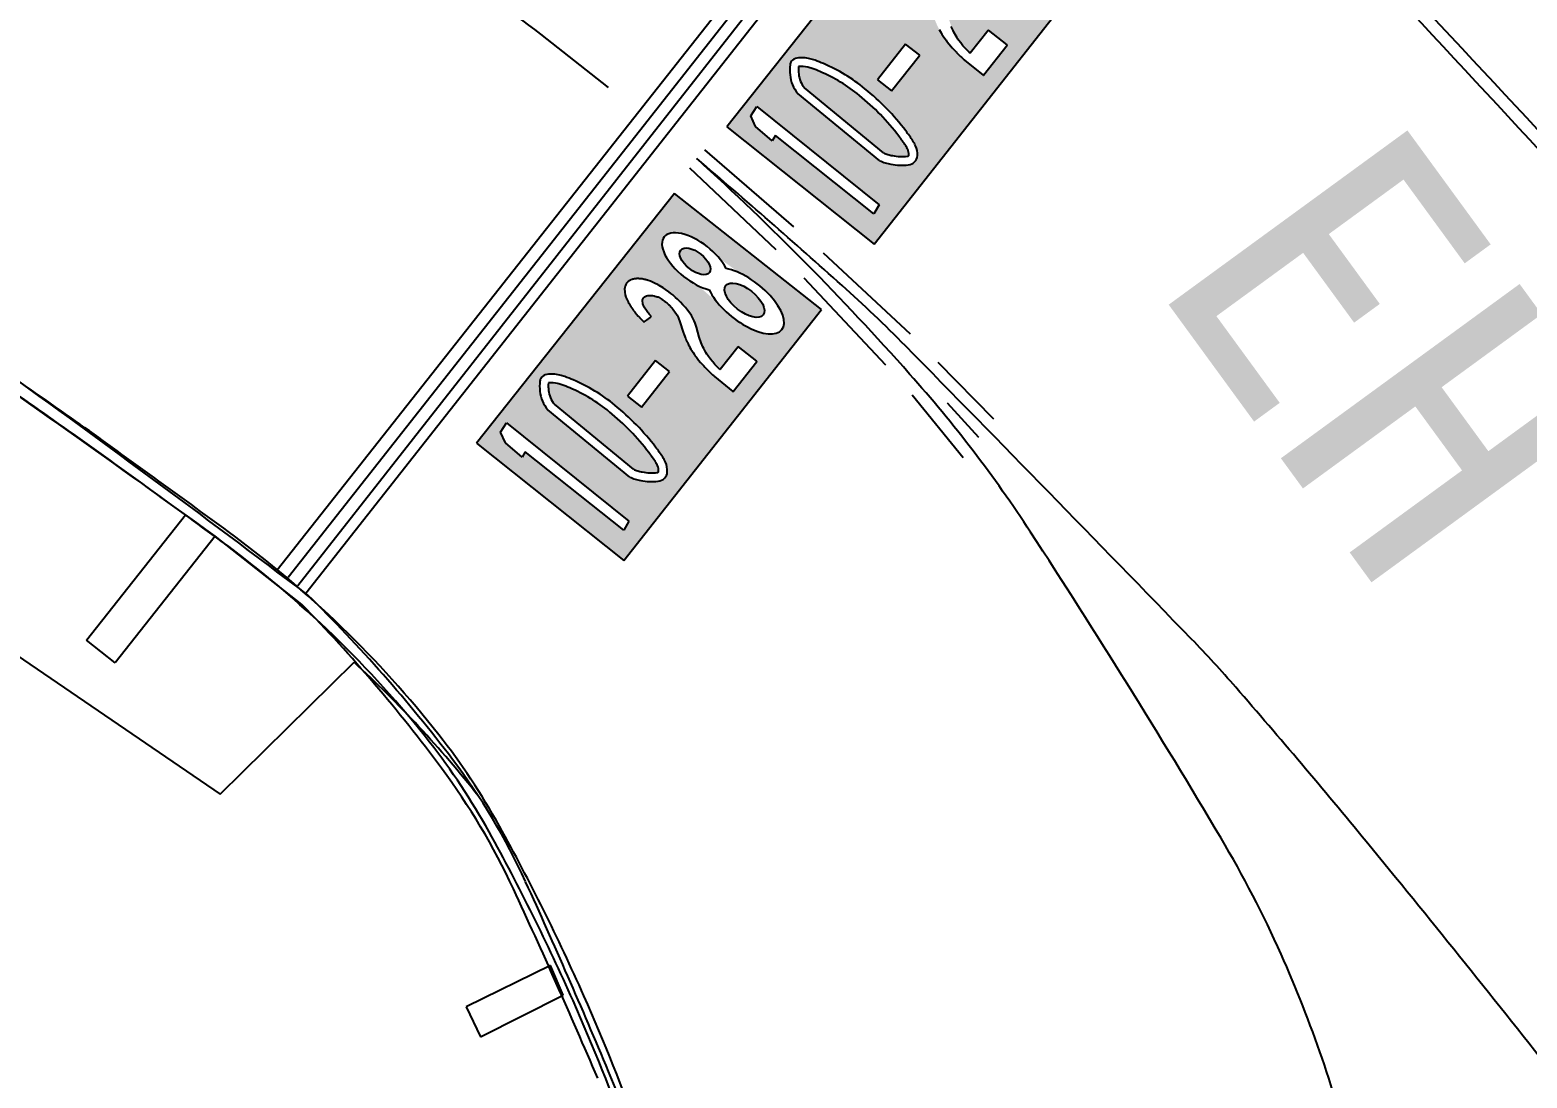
# Model space of a CAD drawing. Extents: x 71210 to 87171, y -11349 to 219.
# Drawn here: x 83993.5 to 84373.3, y -2857.1 to -2591.1 of the extents above; entities that cross this region are included whole.
import ezdxf
from ezdxf.enums import TextEntityAlignment as Align

# ---------------------------------------------------------------- set-up
doc = ezdxf.new("R2010")
doc.units = 0
doc.layers.add('建築', color=7, linetype='Continuous')
doc.styles.add('細明體', font='')
doc.styles.get('細明體').set_extended_font_data('細明體')

msp = doc.modelspace()

# ---------------------------------------------------------------- hatches: boundary and pattern name
at = {"layer": '建築', "ltscale": 1000}
h = msp.add_hatch(color=256, dxfattribs=at)
h.paths.add_polyline_path([(84207.69, -2645.47), (84257.84, -2581.74), (84220.48, -2552.35), (84170.3, -2615.73)])
edge = h.paths.add_edge_path(flags=0)
edge.add_ellipse((84225.72, -2569.55), major_axis=(3.65, -2.87), ratio=0.501182, start_angle=0, end_angle=360)
edge = h.paths.add_edge_path(flags=0)
edge.add_ellipse((84238.28, -2579.43), major_axis=(4.75, -3.73), ratio=0.475938, start_angle=0, end_angle=360)
h.paths.add_polyline_path([(84212.12, -2606.56), (84219.24, -2597.5), (84215.67, -2594.69), (84208.54, -2603.75)], flags=16)
h.paths.add_polyline_path([(84212.8, -2584.93), (84213.04, -2584.74), (84213.29, -2584.55), (84213.58, -2584.33), (84213.73, -2584.22), (84213.83, -2584.14), (84213.93, -2584.07), (84214.07, -2583.95), (84214.17, -2583.88), (84214.22, -2583.84), (84214.42, -2583.69), (84214.51, -2583.62), (84214.56, -2583.58), (84214.61, -2583.54), (84214.6, -2583.47), (84214.36, -2583.22), (84214.11, -2582.96), (84213.93, -2582.74), (84213.74, -2582.52), (84213.55, -2582.28), (84213.36, -2582.02), (84212.97, -2581.43), (84212.83, -2581.2), (84212.7, -2580.93), (84212.62, -2580.77), (84212.55, -2580.59), (84212.47, -2580.36), (84212.37, -2579.5), (84212.4, -2579.33), (84212.48, -2579.11), (84212.66, -2578.84), (84212.9, -2578.59), (84213.1, -2578.46), (84213.2, -2578.41), (84213.4, -2578.33), (84213.71, -2578.25), (84213.92, -2578.23), (84214.14, -2578.21), (84214.4, -2578.21), (84214.56, -2578.22), (84214.73, -2578.23), (84214.94, -2578.26), (84215.32, -2578.32), (84215.49, -2578.36), (84215.87, -2578.46), (84216.1, -2578.52), (84216.32, -2578.59), (84216.6, -2578.73), (84216.83, -2578.87), (84217.12, -2579.05), (84217.35, -2579.2), (84217.53, -2579.32), (84217.82, -2579.53), (84218.06, -2579.71), (84218.23, -2579.85), (84218.41, -2579.99), (84218.65, -2580.19), (84218.83, -2580.35), (84219.01, -2580.51), (84219.13, -2580.63), (84219.37, -2580.87), (84219.55, -2581.06), (84219.74, -2581.26), (84219.86, -2581.4), (84219.92, -2581.47), (84220.17, -2581.78), (84220.36, -2582.03), (84220.62, -2582.39), (84221.01, -2582.99), (84221.15, -2583.21), (84221.42, -2583.74), (84221.64, -2584.25), (84221.8, -2584.66), (84221.96, -2585.12), (84222.13, -2585.64), (84222.22, -2585.92), (84222.39, -2586.47), (84222.56, -2587.02), (84222.73, -2587.53), (84222.97, -2588.22), (84223.13, -2588.64), (84223.21, -2588.84), (84223.28, -2589.03), (84223.36, -2589.21), (84223.51, -2589.55), (84223.58, -2589.72), (84223.65, -2589.88), (84223.72, -2590.03), (84223.8, -2590.18), (84223.94, -2590.47), (84224.08, -2590.75), (84224.21, -2591.01), (84224.42, -2591.38), (84224.69, -2591.85), (84224.89, -2592.17), (84225.22, -2592.69), (84225.61, -2593.26), (84225.67, -2593.35), (84225.93, -2593.7), (84226.05, -2593.87), (84226.62, -2594.6), (84227.12, -2595.2), (84227.49, -2595.63), (84227.74, -2595.9), (84227.92, -2596.1), (84228.23, -2596.43), (84228.47, -2596.69), (84228.6, -2596.81), (84228.78, -2597), (84228.96, -2597.18), (84229.02, -2597.24), (84229.26, -2597.48), (84229.44, -2597.65), (84229.62, -2597.83), (84229.81, -2598), (84229.99, -2598.16), (84230.17, -2598.33), (84230.47, -2598.6), (84230.59, -2598.71), (84230.65, -2598.76), (84235.33, -2602.6), (84235.38, -2602.59), (84235.42, -2602.54), (84241.41, -2594.93), (84241.41, -2594.91), (84236.69, -2591.19), (84236.64, -2591.22), (84232.09, -2597.01), (84232.04, -2597.04), (84231.98, -2596.98), (84231.92, -2596.92), (84231.86, -2596.86), (84231.5, -2596.5), (84231.25, -2596.25), (84230.76, -2595.73), (84230.46, -2595.38), (84230.21, -2595.1), (84230.02, -2594.87), (84229.64, -2594.4), (84229.13, -2593.7), (84228.94, -2593.42), (84228.74, -2593.12), (84228.48, -2592.69), (84227.93, -2591.69), (84227.72, -2591.26), (84227.27, -2590.2), (84226.78, -2588.76), (84226.05, -2586.22), (84225.72, -2585.22), (84225.49, -2584.65), (84224.99, -2583.64), (84224.79, -2583.3), (84224.4, -2582.71), (84223.83, -2581.97), (84223.27, -2581.29), (84222.65, -2580.58), (84222.04, -2579.92), (84221.25, -2579.14), (84220.77, -2578.69), (84220.05, -2578.07), (84219.58, -2577.68), (84219.1, -2577.31), (84218.23, -2576.67), (84217.59, -2576.24), (84216.61, -2575.65), (84216.27, -2575.46), (84215.81, -2575.23), (84215.13, -2574.91), (84214.62, -2574.69), (84214.4, -2574.61), (84213.84, -2574.41), (84213.67, -2574.36), (84213.62, -2574.34), (84213.56, -2574.32), (84213.29, -2574.24), (84213.23, -2574.23), (84213.07, -2574.19), (84212.96, -2574.16), (84212.79, -2574.12), (84212.57, -2574.08), (84212.52, -2574.07), (84212.3, -2574.03), (84212.03, -2573.99), (84211.87, -2573.97), (84211.65, -2573.95), (84211.54, -2573.95), (84211.38, -2573.94), (84211.22, -2573.94), (84210.95, -2573.94), (84210.79, -2573.95), (84210.69, -2573.96), (84210.53, -2573.98), (84210.32, -2574.01), (84210.11, -2574.05), (84209.96, -2574.09), (84209.8, -2574.14), (84209.75, -2574.15), (84209.49, -2574.25), (84209.39, -2574.29), (84209.29, -2574.34), (84209.19, -2574.4), (84209.04, -2574.48), (84208.94, -2574.55), (84208.79, -2574.66), (84208.7, -2574.74), (84208.6, -2574.83), (84208.5, -2574.92), (84208.46, -2574.97), (84208.36, -2575.09), (84208.27, -2575.22), (84208.14, -2575.45), (84208.06, -2575.64), (84207.98, -2575.86), (84207.9, -2576.16), (84207.85, -2576.61), (84207.87, -2577.22), (84207.89, -2577.37), (84208.02, -2578.04), (84208.2, -2578.61), (84208.35, -2579.02), (84208.43, -2579.2), (84208.5, -2579.36), (84208.57, -2579.52), (84208.71, -2579.8), (84208.78, -2579.94), (84208.92, -2580.19), (84208.99, -2580.31), (84209.05, -2580.43), (84209.19, -2580.65), (84209.32, -2580.87), (84209.45, -2581.07), (84209.58, -2581.27), (84209.71, -2581.45), (84209.84, -2581.64), (84209.97, -2581.81), (84210.03, -2581.9), (84210.16, -2582.07), (84210.41, -2582.39), (84210.6, -2582.63), (84210.79, -2582.85), (84210.91, -2583), (84211.22, -2583.35), (84211.34, -2583.49), (84211.59, -2583.75), (84211.65, -2583.82), (84211.89, -2584.07), (84212.02, -2584.19), (84212.26, -2584.44), (84212.38, -2584.56), (84212.62, -2584.79), (84212.74, -2584.9)], flags=16)
h.paths.add_polyline_path([(84208.93, -2635.46), (84207.64, -2637.74), (84182.64, -2617.91), (84181.85, -2619.27), (84177.62, -2615.58), (84176.37, -2612.88), (84177.89, -2610.5)], flags=16)
edge = h.paths.add_edge_path(flags=0)
edge.add_arc((84195.14, -2601.58), 6.65, 202.8308, 219.6463)
edge.add_line((84190.03, -2605.82), (84210.08, -2622.3))
edge.add_arc((84213.93, -2614.09), 9.07, 244.8545, 252.3184)
edge.add_arc((84213.88, -2614.27), 8.88, 252.3184, 259.8443)
edge.add_arc((84214.8, -2609.11), 14.12, 259.8443, 275.4436)
edge.add_arc((84216.1, -2622.75), 0.42, 275.4436, 315.0369)
edge.add_arc((84216.21, -2622.86), 0.268, 315.0369, 356.5465)
edge.add_arc((84213.38, -2622.68), 3.1, 356.5465, 384.5246)
edge.add_arc((84210.02, -2624.22), 6.79, 24.5246, 33.4134)
edge.add_arc((84180.04, -2644), 42.71, 33.4134, 37.388)
edge.add_arc((84164.88, -2655.58), 61.79, 37.388, 50.751)
edge.add_arc((84177.56, -2640.06), 41.74, 50.751, 66.893)
edge.add_arc((84179.46, -2635.62), 36.92, 66.893, 70.2351)
edge.add_arc((84188.04, -2611.72), 11.53, 70.2351, 75.8785)
edge.add_arc((84189.3, -2606.75), 6.4, 75.8785, 96.9886)
edge.add_arc((84199.58, -2601.19), 11.09, 175.9247, 185.8259)
edge.add_arc((84194.96, -2601.66), 6.45, 185.8259, 202.8308)
edge = h.paths.add_edge_path(flags=16)
edge.add_ellipse((84225.86, -2569.65), major_axis=(-8, 6.29), ratio=0.474004, start_angle=225.6432, end_angle=494.3568)
edge.add_ellipse((84238.47, -2579.58), major_axis=(-9.28, 7.3), ratio=0.44711, start_angle=400.8108, end_angle=679.1892)
edge = h.paths.add_edge_path(flags=16)
edge.add_arc((84195.14, -2601.58), 8.85, 202.8308, 219.6463)
edge.add_line((84188.33, -2607.23), (84209.15, -2624.29))
edge.add_arc((84213.93, -2614.09), 11.27, 244.8545, 252.3184)
edge.add_arc((84213.88, -2614.27), 11.08, 252.3184, 259.8443)
edge.add_arc((84214.8, -2609.11), 16.32, 259.8443, 275.4436)
edge.add_arc((84216.1, -2622.75), 2.62, 275.4436, 315.0369)
edge.add_arc((84216.21, -2622.86), 2.47, 315.0369, 356.5465)
edge.add_arc((84213.38, -2622.68), 5.3, 356.5465, 384.5246)
edge.add_arc((84210.02, -2624.22), 8.99, 24.5246, 33.4134)
edge.add_arc((84180.04, -2644), 44.91, 33.4134, 37.388)
edge.add_arc((84164.88, -2655.58), 63.99, 37.388, 50.751)
edge.add_arc((84177.56, -2640.06), 43.94, 50.751, 66.893)
edge.add_arc((84179.46, -2635.62), 39.12, 66.893, 70.2351)
edge.add_arc((84188.04, -2611.72), 13.73, 70.2351, 75.8785)
edge.add_arc((84189.3, -2606.75), 8.6, 75.8785, 97.9361)
edge.add_arc((84188.41, -2600.37), 2.16, 97.9361, 142.815)
edge.add_arc((84188.04, -2600.09), 1.7, 142.815, 174.591)
edge.add_arc((84199.58, -2601.19), 13.29, 174.591, 185.8259)
edge.add_arc((84194.96, -2601.66), 8.65, 185.8259, 202.8308)
h = msp.add_hatch(color=256, dxfattribs=at)
h.paths.add_polyline_path([(84144.22, -2725.75), (84194.36, -2662.02), (84157.01, -2632.63), (84106.83, -2696.01)])
edge = h.paths.add_edge_path(flags=0)
edge.add_ellipse((84162.25, -2649.83), major_axis=(3.65, -2.87), ratio=0.501182, start_angle=0, end_angle=360)
edge = h.paths.add_edge_path(flags=0)
edge.add_ellipse((84174.81, -2659.7), major_axis=(4.75, -3.73), ratio=0.475938, start_angle=0, end_angle=360)
h.paths.add_polyline_path([(84148.65, -2686.84), (84155.77, -2677.78), (84152.2, -2674.97), (84145.07, -2684.03)], flags=16)
h.paths.add_polyline_path([(84149.33, -2665.21), (84149.57, -2665.02), (84149.82, -2664.83), (84150.11, -2664.61), (84150.26, -2664.5), (84150.36, -2664.42), (84150.45, -2664.35), (84150.6, -2664.23), (84150.7, -2664.16), (84150.75, -2664.12), (84150.94, -2663.97), (84151.04, -2663.9), (84151.09, -2663.86), (84151.14, -2663.82), (84151.13, -2663.75), (84150.89, -2663.5), (84150.64, -2663.24), (84150.46, -2663.02), (84150.27, -2662.8), (84150.08, -2662.56), (84149.89, -2662.3), (84149.5, -2661.71), (84149.36, -2661.48), (84149.22, -2661.21), (84149.15, -2661.05), (84149.08, -2660.87), (84149, -2660.64), (84148.89, -2659.78), (84148.93, -2659.61), (84149.01, -2659.39), (84149.19, -2659.12), (84149.43, -2658.87), (84149.62, -2658.74), (84149.72, -2658.69), (84149.93, -2658.61), (84150.24, -2658.53), (84150.45, -2658.51), (84150.66, -2658.49), (84150.93, -2658.49), (84151.09, -2658.5), (84151.25, -2658.51), (84151.47, -2658.54), (84151.85, -2658.6), (84152.02, -2658.64), (84152.4, -2658.73), (84152.62, -2658.8), (84152.85, -2658.87), (84153.13, -2659.01), (84153.36, -2659.15), (84153.65, -2659.33), (84153.88, -2659.48), (84154.06, -2659.6), (84154.35, -2659.81), (84154.58, -2659.99), (84154.76, -2660.12), (84154.94, -2660.27), (84155.18, -2660.47), (84155.35, -2660.63), (84155.53, -2660.79), (84155.65, -2660.9), (84155.9, -2661.14), (84156.08, -2661.34), (84156.26, -2661.54), (84156.39, -2661.68), (84156.45, -2661.75), (84156.7, -2662.06), (84156.89, -2662.31), (84157.15, -2662.67), (84157.54, -2663.27), (84157.67, -2663.49), (84157.95, -2664.02), (84158.17, -2664.53), (84158.33, -2664.94), (84158.49, -2665.4), (84158.66, -2665.92), (84158.75, -2666.2), (84158.92, -2666.75), (84159.09, -2667.3), (84159.26, -2667.81), (84159.5, -2668.5), (84159.66, -2668.92), (84159.74, -2669.12), (84159.81, -2669.31), (84159.89, -2669.49), (84160.03, -2669.83), (84160.11, -2670), (84160.18, -2670.16), (84160.25, -2670.31), (84160.32, -2670.46), (84160.46, -2670.75), (84160.6, -2671.03), (84160.74, -2671.29), (84160.95, -2671.66), (84161.22, -2672.13), (84161.42, -2672.45), (84161.74, -2672.97), (84162.13, -2673.53), (84162.2, -2673.63), (84162.45, -2673.98), (84162.58, -2674.15), (84163.15, -2674.88), (84163.65, -2675.48), (84164.02, -2675.91), (84164.27, -2676.18), (84164.45, -2676.38), (84164.76, -2676.71), (84165, -2676.97), (84165.12, -2677.09), (84165.31, -2677.28), (84165.49, -2677.46), (84165.55, -2677.52), (84165.79, -2677.76), (84165.97, -2677.93), (84166.15, -2678.11), (84166.33, -2678.28), (84166.51, -2678.44), (84166.69, -2678.61), (84166.99, -2678.88), (84167.11, -2678.99), (84167.17, -2679.04), (84171.85, -2682.88), (84171.91, -2682.87), (84171.95, -2682.82), (84177.94, -2675.21), (84177.94, -2675.19), (84173.22, -2671.47), (84173.17, -2671.5), (84168.62, -2677.29), (84168.57, -2677.31), (84168.51, -2677.26), (84168.45, -2677.2), (84168.39, -2677.14), (84168.03, -2676.78), (84167.78, -2676.53), (84167.29, -2676.01), (84166.98, -2675.66), (84166.74, -2675.37), (84166.55, -2675.15), (84166.17, -2674.67), (84165.66, -2673.98), (84165.47, -2673.7), (84165.27, -2673.4), (84165.01, -2672.97), (84164.46, -2671.97), (84164.25, -2671.54), (84163.8, -2670.48), (84163.31, -2669.04), (84162.58, -2666.5), (84162.24, -2665.5), (84162.01, -2664.92), (84161.52, -2663.92), (84161.32, -2663.58), (84160.93, -2662.99), (84160.36, -2662.25), (84159.8, -2661.57), (84159.18, -2660.86), (84158.56, -2660.2), (84157.78, -2659.42), (84157.29, -2658.97), (84156.58, -2658.35), (84156.1, -2657.96), (84155.63, -2657.59), (84154.76, -2656.95), (84154.12, -2656.52), (84153.14, -2655.93), (84152.79, -2655.74), (84152.34, -2655.51), (84151.66, -2655.19), (84151.15, -2654.97), (84150.93, -2654.89), (84150.37, -2654.69), (84150.2, -2654.64), (84150.15, -2654.62), (84150.09, -2654.6), (84149.82, -2654.52), (84149.76, -2654.51), (84149.59, -2654.47), (84149.48, -2654.44), (84149.32, -2654.4), (84149.1, -2654.36), (84149.05, -2654.35), (84148.83, -2654.31), (84148.56, -2654.27), (84148.39, -2654.25), (84148.18, -2654.23), (84148.07, -2654.23), (84147.91, -2654.22), (84147.75, -2654.22), (84147.48, -2654.22), (84147.32, -2654.23), (84147.22, -2654.24), (84147.06, -2654.26), (84146.85, -2654.29), (84146.64, -2654.33), (84146.48, -2654.37), (84146.33, -2654.41), (84146.28, -2654.43), (84146.02, -2654.53), (84145.92, -2654.57), (84145.82, -2654.62), (84145.72, -2654.68), (84145.57, -2654.76), (84145.47, -2654.83), (84145.32, -2654.94), (84145.22, -2655.02), (84145.13, -2655.11), (84145.03, -2655.2), (84144.99, -2655.25), (84144.89, -2655.37), (84144.8, -2655.5), (84144.67, -2655.73), (84144.58, -2655.92), (84144.5, -2656.14), (84144.43, -2656.44), (84144.38, -2656.89), (84144.4, -2657.5), (84144.42, -2657.65), (84144.55, -2658.32), (84144.72, -2658.89), (84144.88, -2659.3), (84144.96, -2659.48), (84145.03, -2659.64), (84145.1, -2659.8), (84145.24, -2660.08), (84145.31, -2660.22), (84145.45, -2660.47), (84145.52, -2660.59), (84145.58, -2660.71), (84145.72, -2660.93), (84145.85, -2661.15), (84145.98, -2661.35), (84146.11, -2661.55), (84146.24, -2661.73), (84146.37, -2661.92), (84146.5, -2662.09), (84146.56, -2662.18), (84146.69, -2662.35), (84146.94, -2662.67), (84147.13, -2662.91), (84147.32, -2663.13), (84147.44, -2663.28), (84147.75, -2663.63), (84147.87, -2663.77), (84148.12, -2664.03), (84148.18, -2664.1), (84148.42, -2664.35), (84148.54, -2664.47), (84148.79, -2664.72), (84148.91, -2664.83), (84149.15, -2665.07), (84149.27, -2665.18)], flags=16)
h.paths.add_polyline_path([(84145.46, -2715.73), (84144.17, -2718.02), (84119.17, -2698.19), (84118.38, -2699.55), (84114.15, -2695.86), (84112.9, -2693.16), (84114.42, -2690.78)], flags=16)
edge = h.paths.add_edge_path(flags=0)
edge.add_arc((84131.67, -2681.86), 6.65, 202.8308, 219.6463)
edge.add_line((84126.56, -2686.1), (84146.61, -2702.58))
edge.add_arc((84150.46, -2694.37), 9.07, 244.8545, 252.3184)
edge.add_arc((84150.41, -2694.55), 8.88, 252.3184, 259.8443)
edge.add_arc((84151.33, -2689.39), 14.12, 259.8443, 275.4436)
edge.add_arc((84152.63, -2703.03), 0.42, 275.4436, 315.0369)
edge.add_arc((84152.74, -2703.13), 0.268, 315.0369, 356.5465)
edge.add_arc((84149.91, -2702.96), 3.1, 356.5465, 384.5246)
edge.add_arc((84146.55, -2704.5), 6.79, 24.5246, 33.4134)
edge.add_arc((84116.57, -2724.27), 42.71, 33.4134, 37.388)
edge.add_arc((84101.41, -2735.86), 61.79, 37.388, 50.751)
edge.add_arc((84114.09, -2720.34), 41.74, 50.751, 66.893)
edge.add_arc((84115.99, -2715.9), 36.92, 66.893, 70.2351)
edge.add_arc((84124.57, -2692), 11.53, 70.2351, 75.8785)
edge.add_arc((84125.82, -2687.03), 6.4, 75.8785, 96.9886)
edge.add_arc((84136.11, -2681.47), 11.09, 175.9247, 185.8259)
edge.add_arc((84131.49, -2681.94), 6.45, 185.8259, 202.8308)
edge = h.paths.add_edge_path(flags=16)
edge.add_ellipse((84162.39, -2649.93), major_axis=(-8, 6.29), ratio=0.474004, start_angle=225.6432, end_angle=494.3568)
edge.add_ellipse((84175, -2659.86), major_axis=(-9.28, 7.3), ratio=0.44711, start_angle=400.8108, end_angle=679.1892)
edge = h.paths.add_edge_path(flags=16)
edge.add_arc((84131.67, -2681.86), 8.85, 202.8308, 219.6463)
edge.add_line((84124.86, -2687.51), (84145.67, -2704.57))
edge.add_arc((84150.46, -2694.37), 11.27, 244.8545, 252.3184)
edge.add_arc((84150.41, -2694.55), 11.08, 252.3184, 259.8443)
edge.add_arc((84151.33, -2689.39), 16.32, 259.8443, 275.4436)
edge.add_arc((84152.63, -2703.03), 2.62, 275.4436, 315.0369)
edge.add_arc((84152.74, -2703.13), 2.47, 315.0369, 356.5465)
edge.add_arc((84149.91, -2702.96), 5.3, 356.5465, 384.5246)
edge.add_arc((84146.55, -2704.5), 8.99, 24.5246, 33.4134)
edge.add_arc((84116.57, -2724.27), 44.91, 33.4134, 37.388)
edge.add_arc((84101.41, -2735.86), 63.99, 37.388, 50.751)
edge.add_arc((84114.09, -2720.34), 43.94, 50.751, 66.893)
edge.add_arc((84115.99, -2715.9), 39.12, 66.893, 70.2351)
edge.add_arc((84124.57, -2692), 13.73, 70.2351, 75.8785)
edge.add_arc((84125.82, -2687.03), 8.6, 75.8785, 97.9361)
edge.add_arc((84124.94, -2680.65), 2.16, 97.9361, 142.815)
edge.add_arc((84124.57, -2680.37), 1.7, 142.815, 174.591)
edge.add_arc((84136.11, -2681.47), 13.29, 174.591, 185.8259)
edge.add_arc((84131.49, -2681.94), 8.65, 185.8259, 202.8308)

# ---------------------------------------------------------------- linework, layer by layer
for p, q in [((84056.24, -2728.12, -12.65), (84240.48, -2494.44, -12.65)), ((84058.98, -2729.98, -12.65), (84242.75, -2496.38, -12.65)), ((84061.5, -2732.09, -12.65), (84245.07, -2498.07, -12.65)), ((84063.53, -2734.06, -12.65), (84247.56, -2500.14, -12.65)), ((84220.48, -2552.35, -12.65), (84170.3, -2615.73, -12.65)), ((84207.69, -2645.47, -12.65), (84257.84, -2581.74, -12.65)), ((84227.72, -2591.26, -12.65), (84227.27, -2590.2, -12.65)), ((84140.31, -2605.75, -12.65), (84123.11, -2592.15, -12.65)), ((84224.21, -2591.01, -12.65), (84224.42, -2591.38, -12.65)), ((84224.42, -2591.38, -12.65), (84224.69, -2591.85, -12.65)), ((84224.69, -2591.85, -12.65), (84224.89, -2592.17, -12.65)), ((84224.89, -2592.17, -12.65), (84225.22, -2592.69, -12.65)), ((84225.22, -2592.69, -12.65), (84225.61, -2593.26, -12.65)), ((84225.61, -2593.26, -12.65), (84225.67, -2593.35, -12.65)), ((84225.67, -2593.35, -12.65), (84225.93, -2593.7, -12.65)), ((84225.93, -2593.7, -12.65), (84226.05, -2593.87, -12.65)), ((84226.05, -2593.87, -12.65), (84226.62, -2594.6, -12.65)), ((84227.93, -2591.69, -12.65), (84227.72, -2591.26, -12.65)), ((84228.48, -2592.69, -12.65), (84227.93, -2591.69, -12.65)), ((84228.74, -2593.12, -12.65), (84228.48, -2592.69, -12.65)), ((84228.94, -2593.42, -12.65), (84228.74, -2593.12, -12.65)), ((84229.13, -2593.7, -12.65), (84228.94, -2593.42, -12.65)), ((84229.64, -2594.4, -12.65), (84229.13, -2593.7, -12.65)), ((84236.64, -2591.22, -12.65), (84232.09, -2597.01, -12.65)), ((84236.69, -2591.19, -12.65), (84236.64, -2591.22, -12.65)), ((84241.41, -2594.91, -12.65), (84236.69, -2591.19, -12.65)), ((83763.18, -2594.94, -12.65), (84041.76, -2785.06, -12.65)), ((84215.67, -2594.69, -12.65), (84208.54, -2603.75, -12.65)), ((84212.12, -2606.56, -12.65), (84219.24, -2597.5, -12.65)), ((84219.24, -2597.5, -12.65), (84215.67, -2594.69, -12.65)), ((84226.62, -2594.6, -12.65), (84227.12, -2595.2, -12.65)), ((84227.12, -2595.2, -12.65), (84227.49, -2595.63, -12.65)), ((84227.49, -2595.63, -12.65), (84227.74, -2595.9, -12.65)), ((84227.74, -2595.9, -12.65), (84227.92, -2596.1, -12.65)), ((84227.92, -2596.1, -12.65), (84228.23, -2596.43, -12.65)), ((84228.23, -2596.43, -12.65), (84228.47, -2596.69, -12.65)), ((84228.47, -2596.69, -12.65), (84228.6, -2596.81, -12.65)), ((84228.6, -2596.81, -12.65), (84228.78, -2597, -12.65)), ((84228.78, -2597, -12.65), (84228.96, -2597.18, -12.65)), ((84228.96, -2597.18, -12.65), (84229.02, -2597.24, -12.65)), ((84229.02, -2597.24, -12.65), (84229.26, -2597.48, -12.65)), ((84229.26, -2597.48, -12.65), (84229.44, -2597.65, -12.65)), ((84229.44, -2597.65, -12.65), (84229.62, -2597.83, -12.65)), ((84229.62, -2597.83, -12.65), (84229.81, -2598, -12.65)), ((84230.02, -2594.87, -12.65), (84229.64, -2594.4, -12.65)), ((84229.81, -2598, -12.65), (84229.99, -2598.16, -12.65)), ((84230.21, -2595.1, -12.65), (84230.02, -2594.87, -12.65)), ((84230.46, -2595.38, -12.65), (84230.21, -2595.1, -12.65)), ((84230.76, -2595.73, -12.65), (84230.46, -2595.38, -12.65)), ((84231.25, -2596.25, -12.65), (84230.76, -2595.73, -12.65)), ((84231.5, -2596.5, -12.65), (84231.25, -2596.25, -12.65)), ((84231.86, -2596.86, -12.65), (84231.5, -2596.5, -12.65)), ((84231.92, -2596.92, -12.65), (84231.86, -2596.86, -12.65)), ((84231.98, -2596.98, -12.65), (84231.92, -2596.92, -12.65)), ((84232.04, -2597.04, -12.65), (84231.98, -2596.98, -12.65)), ((84232.09, -2597.01, -12.65), (84232.04, -2597.04, -12.65)), ((84235.42, -2602.54, -12.65), (84241.41, -2594.93, -12.65)), ((84241.41, -2594.93, -12.65), (84241.41, -2594.91, -12.65)), ((84229.99, -2598.16, -12.65), (84230.17, -2598.33, -12.65)), ((84230.17, -2598.33, -12.65), (84230.47, -2598.6, -12.65)), ((84230.47, -2598.6, -12.65), (84230.59, -2598.71, -12.65)), ((84230.59, -2598.71, -12.65), (84230.65, -2598.76, -12.65)), ((84230.65, -2598.76, -12.65), (84235.33, -2602.6, -12.65)), ((84208.54, -2603.75, -12.65), (84212.12, -2606.56, -12.65)), ((84235.33, -2602.6, -12.65), (84235.38, -2602.59, -12.65)), ((84235.38, -2602.59, -12.65), (84235.42, -2602.54, -12.65)), ((84209.15, -2624.29, -12.65), (84188.33, -2607.23, -12.65)), ((84210.08, -2622.3, -12.65), (84190.03, -2605.82, -12.65)), ((84176.37, -2612.88, -12.65), (84177.89, -2610.5, -12.65)), ((84177.62, -2615.58, -12.65), (84176.37, -2612.88, -12.65)), ((84177.89, -2610.5, -12.65), (84208.93, -2635.46, -12.65)), ((84170.3, -2615.73, -12.65), (84207.69, -2645.47, -12.65)), ((84181.85, -2619.27, -12.65), (84177.62, -2615.58, -12.65)), ((84182.64, -2617.91, -12.65), (84181.85, -2619.27, -12.65)), ((84207.64, -2637.74, -12.65), (84182.64, -2617.91, -12.65)), ((84187.28, -2641.05, -12.65), (84164.72, -2621.55, -12.65)), ((84160.85, -2626.13, -12.65), (84182.71, -2646.86, -12.65)), ((84157.01, -2632.63, -12.65), (84106.83, -2696.01, -12.65)), ((84194.36, -2662.02, -12.65), (84157.01, -2632.63, -12.65)), ((84208.93, -2635.46, -12.65), (84207.64, -2637.74, -12.65)), ((84194.79, -2647.68, -12.65), (84216.8, -2668.21, -12.65)), ((84145.22, -2655.02, -12.65), (84145.13, -2655.11, -12.65)), ((84145.32, -2654.94, -12.65), (84145.22, -2655.02, -12.65)), ((84145.47, -2654.83, -12.65), (84145.32, -2654.94, -12.65)), ((84145.57, -2654.76, -12.65), (84145.47, -2654.83, -12.65)), ((84145.72, -2654.68, -12.65), (84145.57, -2654.76, -12.65)), ((84145.82, -2654.62, -12.65), (84145.72, -2654.68, -12.65)), ((84145.92, -2654.57, -12.65), (84145.82, -2654.62, -12.65)), ((84146.02, -2654.53, -12.65), (84145.92, -2654.57, -12.65)), ((84146.28, -2654.43, -12.65), (84146.02, -2654.53, -12.65)), ((84146.33, -2654.41, -12.65), (84146.28, -2654.43, -12.65)), ((84146.48, -2654.37, -12.65), (84146.33, -2654.41, -12.65)), ((84146.64, -2654.33, -12.65), (84146.48, -2654.37, -12.65)), ((84146.85, -2654.29, -12.65), (84146.64, -2654.33, -12.65)), ((84147.06, -2654.26, -12.65), (84146.85, -2654.29, -12.65)), ((84147.22, -2654.24, -12.65), (84147.06, -2654.26, -12.65)), ((84147.32, -2654.23, -12.65), (84147.22, -2654.24, -12.65)), ((84147.48, -2654.22, -12.65), (84147.32, -2654.23, -12.65)), ((84147.75, -2654.22, -12.65), (84147.48, -2654.22, -12.65)), ((84147.91, -2654.22, -12.65), (84147.75, -2654.22, -12.65)), ((84148.07, -2654.23, -12.65), (84147.91, -2654.22, -12.65)), ((84148.18, -2654.23, -12.65), (84148.07, -2654.23, -12.65)), ((84148.39, -2654.25, -12.65), (84148.18, -2654.23, -12.65)), ((84148.56, -2654.27, -12.65), (84148.39, -2654.25, -12.65)), ((84148.83, -2654.31, -12.65), (84148.56, -2654.27, -12.65)), ((84149.05, -2654.35, -12.65), (84148.83, -2654.31, -12.65)), ((84149.1, -2654.36, -12.65), (84149.05, -2654.35, -12.65)), ((84149.32, -2654.4, -12.65), (84149.1, -2654.36, -12.65)), ((84149.48, -2654.44, -12.65), (84149.32, -2654.4, -12.65)), ((84149.59, -2654.47, -12.65), (84149.48, -2654.44, -12.65)), ((84149.76, -2654.51, -12.65), (84149.59, -2654.47, -12.65)), ((84149.82, -2654.52, -12.65), (84149.76, -2654.51, -12.65)), ((84150.09, -2654.6, -12.65), (84149.82, -2654.52, -12.65)), ((84150.15, -2654.62, -12.65), (84150.09, -2654.6, -12.65)), ((84150.2, -2654.64, -12.65), (84150.15, -2654.62, -12.65)), ((84150.37, -2654.69, -12.65), (84150.2, -2654.64, -12.65)), ((84150.93, -2654.89, -12.65), (84150.37, -2654.69, -12.65)), ((84151.15, -2654.97, -12.65), (84150.93, -2654.89, -12.65)), ((84151.66, -2655.19, -12.65), (84151.15, -2654.97, -12.65)), ((84189.81, -2654, -12.65), (84210.6, -2676.1, -12.65)), ((84144.43, -2656.44, -12.65), (84144.38, -2656.89, -12.65)), ((84144.38, -2656.89, -12.65), (84144.4, -2657.5, -12.65)), ((84144.4, -2657.5, -12.65), (84144.42, -2657.65, -12.65)), ((84144.42, -2657.65, -12.65), (84144.55, -2658.32, -12.65)), ((84144.5, -2656.14, -12.65), (84144.43, -2656.44, -12.65)), ((84144.58, -2655.92, -12.65), (84144.5, -2656.14, -12.65)), ((84144.55, -2658.32, -12.65), (84144.72, -2658.89, -12.65)), ((84144.67, -2655.73, -12.65), (84144.58, -2655.92, -12.65)), ((84144.8, -2655.5, -12.65), (84144.67, -2655.73, -12.65)), ((84144.89, -2655.37, -12.65), (84144.8, -2655.5, -12.65)), ((84144.99, -2655.25, -12.65), (84144.89, -2655.37, -12.65)), ((84145.03, -2655.2, -12.65), (84144.99, -2655.25, -12.65)), ((84145.13, -2655.11, -12.65), (84145.03, -2655.2, -12.65)), ((84149.43, -2658.87, -12.65), (84149.62, -2658.74, -12.65)), ((84149.62, -2658.74, -12.65), (84149.72, -2658.69, -12.65)), ((84149.72, -2658.69, -12.65), (84149.93, -2658.61, -12.65)), ((84149.93, -2658.61, -12.65), (84150.24, -2658.53, -12.65)), ((84150.24, -2658.53, -12.65), (84150.45, -2658.51, -12.65)), ((84150.45, -2658.51, -12.65), (84150.66, -2658.49, -12.65)), ((84150.66, -2658.49, -12.65), (84150.93, -2658.49, -12.65)), ((84150.93, -2658.49, -12.65), (84151.09, -2658.5, -12.65)), ((84151.09, -2658.5, -12.65), (84151.25, -2658.51, -12.65)), ((84151.25, -2658.51, -12.65), (84151.47, -2658.54, -12.65)), ((84151.47, -2658.54, -12.65), (84151.85, -2658.6, -12.65)), ((84152.34, -2655.51, -12.65), (84151.66, -2655.19, -12.65)), ((84151.85, -2658.6, -12.65), (84152.02, -2658.64, -12.65)), ((84152.02, -2658.64, -12.65), (84152.4, -2658.73, -12.65)), ((84152.79, -2655.74, -12.65), (84152.34, -2655.51, -12.65)), ((84152.4, -2658.73, -12.65), (84152.62, -2658.8, -12.65)), ((84152.62, -2658.8, -12.65), (84152.85, -2658.87, -12.65)), ((84153.14, -2655.93, -12.65), (84152.79, -2655.74, -12.65)), ((84154.12, -2656.52, -12.65), (84153.14, -2655.93, -12.65)), ((84154.76, -2656.95, -12.65), (84154.12, -2656.52, -12.65)), ((84155.63, -2657.59, -12.65), (84154.76, -2656.95, -12.65)), ((84156.1, -2657.96, -12.65), (84155.63, -2657.59, -12.65)), ((84156.58, -2658.35, -12.65), (84156.1, -2657.96, -12.65)), ((84157.29, -2658.97, -12.65), (84156.58, -2658.35, -12.65)), ((84144.22, -2725.75, -12.65), (84194.36, -2662.02, -12.65)), ((84144.72, -2658.89, -12.65), (84144.88, -2659.3, -12.65)), ((84144.88, -2659.3, -12.65), (84144.96, -2659.48, -12.65)), ((84144.96, -2659.48, -12.65), (84145.03, -2659.64, -12.65)), ((84145.03, -2659.64, -12.65), (84145.1, -2659.8, -12.65)), ((84145.1, -2659.8, -12.65), (84145.24, -2660.08, -12.65)), ((84145.24, -2660.08, -12.65), (84145.31, -2660.22, -12.65)), ((84145.31, -2660.22, -12.65), (84145.45, -2660.47, -12.65)), ((84145.45, -2660.47, -12.65), (84145.52, -2660.59, -12.65)), ((84145.52, -2660.59, -12.65), (84145.58, -2660.71, -12.65)), ((84145.58, -2660.71, -12.65), (84145.72, -2660.93, -12.65)), ((84145.72, -2660.93, -12.65), (84145.85, -2661.15, -12.65)), ((84145.85, -2661.15, -12.65), (84145.98, -2661.35, -12.65)), ((84145.98, -2661.35, -12.65), (84146.11, -2661.55, -12.65)), ((84146.11, -2661.55, -12.65), (84146.24, -2661.73, -12.65)), ((84146.24, -2661.73, -12.65), (84146.37, -2661.92, -12.65)), ((84146.37, -2661.92, -12.65), (84146.5, -2662.09, -12.65)), ((84146.5, -2662.09, -12.65), (84146.56, -2662.18, -12.65)), ((84146.56, -2662.18, -12.65), (84146.69, -2662.35, -12.65)), ((84146.69, -2662.35, -12.65), (84146.94, -2662.67, -12.65)), ((84148.89, -2659.78, -12.65), (84148.93, -2659.61, -12.65)), ((84149, -2660.64, -12.65), (84148.89, -2659.78, -12.65)), ((84148.93, -2659.61, -12.65), (84149.01, -2659.39, -12.65)), ((84149.08, -2660.87, -12.65), (84149, -2660.64, -12.65)), ((84149.01, -2659.39, -12.65), (84149.19, -2659.12, -12.65)), ((84149.15, -2661.05, -12.65), (84149.08, -2660.87, -12.65)), ((84149.22, -2661.21, -12.65), (84149.15, -2661.05, -12.65)), ((84149.19, -2659.12, -12.65), (84149.43, -2658.87, -12.65)), ((84149.36, -2661.48, -12.65), (84149.22, -2661.21, -12.65)), ((84149.5, -2661.71, -12.65), (84149.36, -2661.48, -12.65)), ((84149.89, -2662.3, -12.65), (84149.5, -2661.71, -12.65)), ((84150.08, -2662.56, -12.65), (84149.89, -2662.3, -12.65)), ((84150.27, -2662.8, -12.65), (84150.08, -2662.56, -12.65)), ((84152.85, -2658.87, -12.65), (84153.13, -2659.01, -12.65)), ((84153.13, -2659.01, -12.65), (84153.36, -2659.15, -12.65)), ((84153.36, -2659.15, -12.65), (84153.65, -2659.33, -12.65)), ((84153.65, -2659.33, -12.65), (84153.88, -2659.48, -12.65)), ((84153.88, -2659.48, -12.65), (84154.06, -2659.6, -12.65)), ((84154.06, -2659.6, -12.65), (84154.35, -2659.81, -12.65)), ((84154.35, -2659.81, -12.65), (84154.58, -2659.99, -12.65)), ((84154.58, -2659.99, -12.65), (84154.76, -2660.12, -12.65)), ((84154.76, -2660.12, -12.65), (84154.94, -2660.27, -12.65)), ((84154.94, -2660.27, -12.65), (84155.18, -2660.47, -12.65)), ((84155.18, -2660.47, -12.65), (84155.35, -2660.63, -12.65)), ((84155.35, -2660.63, -12.65), (84155.53, -2660.79, -12.65)), ((84155.53, -2660.79, -12.65), (84155.65, -2660.9, -12.65)), ((84155.65, -2660.9, -12.65), (84155.9, -2661.14, -12.65)), ((84155.9, -2661.14, -12.65), (84156.08, -2661.34, -12.65)), ((84156.08, -2661.34, -12.65), (84156.26, -2661.54, -12.65)), ((84156.26, -2661.54, -12.65), (84156.39, -2661.68, -12.65)), ((84156.39, -2661.68, -12.65), (84156.45, -2661.75, -12.65)), ((84156.45, -2661.75, -12.65), (84156.7, -2662.06, -12.65)), ((84156.7, -2662.06, -12.65), (84156.89, -2662.31, -12.65)), ((84156.89, -2662.31, -12.65), (84157.15, -2662.67, -12.65)), ((84157.78, -2659.42, -12.65), (84157.29, -2658.97, -12.65)), ((84158.56, -2660.2, -12.65), (84157.78, -2659.42, -12.65)), ((84159.18, -2660.86, -12.65), (84158.56, -2660.2, -12.65)), ((84159.8, -2661.57, -12.65), (84159.18, -2660.86, -12.65)), ((84160.36, -2662.25, -12.65), (84159.8, -2661.57, -12.65)), ((84160.93, -2662.99, -12.65), (84160.36, -2662.25, -12.65)), ((84146.94, -2662.67, -12.65), (84147.13, -2662.91, -12.65)), ((84147.13, -2662.91, -12.65), (84147.32, -2663.13, -12.65)), ((84147.32, -2663.13, -12.65), (84147.44, -2663.28, -12.65)), ((84147.44, -2663.28, -12.65), (84147.75, -2663.63, -12.65)), ((84147.75, -2663.63, -12.65), (84147.87, -2663.77, -12.65)), ((84147.87, -2663.77, -12.65), (84148.12, -2664.03, -12.65)), ((84148.12, -2664.03, -12.65), (84148.18, -2664.1, -12.65)), ((84148.18, -2664.1, -12.65), (84148.42, -2664.35, -12.65)), ((84148.42, -2664.35, -12.65), (84148.54, -2664.47, -12.65)), ((84148.54, -2664.47, -12.65), (84148.79, -2664.72, -12.65)), ((84148.79, -2664.72, -12.65), (84148.91, -2664.83, -12.65)), ((84148.91, -2664.83, -12.65), (84149.15, -2665.07, -12.65)), ((84149.15, -2665.07, -12.65), (84149.27, -2665.18, -12.65)), ((84149.27, -2665.18, -12.65), (84149.33, -2665.21, -12.65)), ((84149.33, -2665.21, -12.65), (84149.57, -2665.02, -12.65)), ((84149.33, -2665.21, -12.65), (84149.33, -2665.21, -12.65)), ((84149.57, -2665.02, -12.65), (84149.82, -2664.83, -12.65)), ((84149.82, -2664.83, -12.65), (84150.11, -2664.61, -12.65)), ((84150.11, -2664.61, -12.65), (84150.26, -2664.5, -12.65)), ((84150.26, -2664.5, -12.65), (84150.36, -2664.42, -12.65)), ((84150.46, -2663.02, -12.65), (84150.27, -2662.8, -12.65)), ((84150.36, -2664.42, -12.65), (84150.45, -2664.35, -12.65)), ((84150.45, -2664.35, -12.65), (84150.6, -2664.23, -12.65)), ((84150.64, -2663.24, -12.65), (84150.46, -2663.02, -12.65)), ((84150.6, -2664.23, -12.65), (84150.7, -2664.16, -12.65)), ((84150.89, -2663.5, -12.65), (84150.64, -2663.24, -12.65)), ((84150.7, -2664.16, -12.65), (84150.75, -2664.12, -12.65)), ((84150.75, -2664.12, -12.65), (84150.94, -2663.97, -12.65)), ((84151.13, -2663.75, -12.65), (84150.89, -2663.5, -12.65)), ((84150.94, -2663.97, -12.65), (84151.04, -2663.9, -12.65)), ((84151.04, -2663.9, -12.65), (84151.09, -2663.86, -12.65)), ((84151.09, -2663.86, -12.65), (84151.14, -2663.82, -12.65)), ((84151.14, -2663.82, -12.65), (84151.13, -2663.75, -12.65)), ((84157.15, -2662.67, -12.65), (84157.54, -2663.27, -12.65)), ((84157.54, -2663.27, -12.65), (84157.67, -2663.49, -12.65)), ((84157.67, -2663.49, -12.65), (84157.95, -2664.02, -12.65)), ((84157.95, -2664.02, -12.65), (84158.17, -2664.53, -12.65)), ((84158.17, -2664.53, -12.65), (84158.33, -2664.94, -12.65)), ((84158.33, -2664.94, -12.65), (84158.49, -2665.4, -12.65)), ((84158.49, -2665.4, -12.65), (84158.66, -2665.92, -12.65)), ((84158.66, -2665.92, -12.65), (84158.75, -2666.2, -12.65)), ((84158.75, -2666.2, -12.65), (84158.92, -2666.75, -12.65)), ((84161.32, -2663.58, -12.65), (84160.93, -2662.99, -12.65)), ((84161.52, -2663.92, -12.65), (84161.32, -2663.58, -12.65)), ((84162.01, -2664.92, -12.65), (84161.52, -2663.92, -12.65)), ((84162.24, -2665.5, -12.65), (84162.01, -2664.92, -12.65)), ((84162.58, -2666.5, -12.65), (84162.24, -2665.5, -12.65)), ((84158.92, -2666.75, -12.65), (84159.09, -2667.3, -12.65)), ((84159.09, -2667.3, -12.65), (84159.26, -2667.81, -12.65)), ((84159.26, -2667.81, -12.65), (84159.5, -2668.5, -12.65)), ((84159.5, -2668.5, -12.65), (84159.66, -2668.92, -12.65)), ((84159.66, -2668.92, -12.65), (84159.74, -2669.12, -12.65)), ((84159.74, -2669.12, -12.65), (84159.81, -2669.31, -12.65)), ((84159.81, -2669.31, -12.65), (84159.89, -2669.49, -12.65)), ((84159.89, -2669.49, -12.65), (84160.03, -2669.83, -12.65)), ((84160.03, -2669.83, -12.65), (84160.11, -2670, -12.65)), ((84160.11, -2670, -12.65), (84160.18, -2670.16, -12.65)), ((84160.18, -2670.16, -12.65), (84160.25, -2670.31, -12.65)), ((84163.31, -2669.04, -12.65), (84162.58, -2666.5, -12.65)), ((84163.8, -2670.48, -12.65), (84163.31, -2669.04, -12.65)), ((84160.25, -2670.31, -12.65), (84160.32, -2670.46, -12.65)), ((84160.32, -2670.46, -12.65), (84160.46, -2670.75, -12.65)), ((84160.46, -2670.75, -12.65), (84160.6, -2671.03, -12.65)), ((84160.6, -2671.03, -12.65), (84160.74, -2671.29, -12.65)), ((84160.74, -2671.29, -12.65), (84160.74, -2671.29, -12.65)), ((84160.74, -2671.29, -12.65), (84160.95, -2671.66, -12.65)), ((84160.95, -2671.66, -12.65), (84161.22, -2672.13, -12.65)), ((84161.22, -2672.13, -12.65), (84161.42, -2672.45, -12.65)), ((84161.42, -2672.45, -12.65), (84161.74, -2672.97, -12.65)), ((84161.74, -2672.97, -12.65), (84162.13, -2673.53, -12.65)), ((84162.13, -2673.53, -12.65), (84162.2, -2673.63, -12.65)), ((84162.2, -2673.63, -12.65), (84162.45, -2673.98, -12.65)), ((84162.45, -2673.98, -12.65), (84162.58, -2674.15, -12.65)), ((84164.25, -2671.54, -12.65), (84163.8, -2670.48, -12.65)), ((84164.46, -2671.97, -12.65), (84164.25, -2671.54, -12.65)), ((84165.01, -2672.97, -12.65), (84164.46, -2671.97, -12.65)), ((84165.27, -2673.4, -12.65), (84165.01, -2672.97, -12.65)), ((84165.47, -2673.7, -12.65), (84165.27, -2673.4, -12.65)), ((84165.66, -2673.98, -12.65), (84165.47, -2673.7, -12.65)), ((84166.17, -2674.67, -12.65), (84165.66, -2673.98, -12.65)), ((84173.17, -2671.5, -12.65), (84168.62, -2677.29, -12.65)), ((84173.22, -2671.47, -12.65), (84173.17, -2671.5, -12.65)), ((84177.94, -2675.19, -12.65), (84173.22, -2671.47, -12.65)), ((84152.2, -2674.97, -12.65), (84145.07, -2684.03, -12.65)), ((84148.65, -2686.84, -12.65), (84155.77, -2677.78, -12.65)), ((84155.77, -2677.78, -12.65), (84152.2, -2674.97, -12.65)), ((84162.58, -2674.15, -12.65), (84163.15, -2674.88, -12.65)), ((84163.15, -2674.88, -12.65), (84163.65, -2675.48, -12.65)), ((84163.65, -2675.48, -12.65), (84164.02, -2675.91, -12.65)), ((84164.02, -2675.91, -12.65), (84164.27, -2676.18, -12.65)), ((84164.27, -2676.18, -12.65), (84164.45, -2676.38, -12.65)), ((84164.45, -2676.38, -12.65), (84164.76, -2676.71, -12.65)), ((84164.76, -2676.71, -12.65), (84165, -2676.97, -12.65)), ((84165, -2676.97, -12.65), (84165.12, -2677.09, -12.65)), ((84165.12, -2677.09, -12.65), (84165.31, -2677.28, -12.65)), ((84165.31, -2677.28, -12.65), (84165.49, -2677.46, -12.65)), ((84165.49, -2677.46, -12.65), (84165.55, -2677.52, -12.65)), ((84165.55, -2677.52, -12.65), (84165.79, -2677.76, -12.65)), ((84165.79, -2677.76, -12.65), (84165.97, -2677.93, -12.65)), ((84166.55, -2675.15, -12.65), (84166.17, -2674.67, -12.65)), ((84166.74, -2675.37, -12.65), (84166.55, -2675.15, -12.65)), ((84166.98, -2675.66, -12.65), (84166.74, -2675.37, -12.65)), ((84167.29, -2676.01, -12.65), (84166.98, -2675.66, -12.65)), ((84167.78, -2676.53, -12.65), (84167.29, -2676.01, -12.65)), ((84168.03, -2676.78, -12.65), (84167.78, -2676.53, -12.65)), ((84168.39, -2677.14, -12.65), (84168.03, -2676.78, -12.65)), ((84168.45, -2677.2, -12.65), (84168.39, -2677.14, -12.65)), ((84168.51, -2677.26, -12.65), (84168.45, -2677.2, -12.65)), ((84168.57, -2677.31, -12.65), (84168.51, -2677.26, -12.65)), ((84168.62, -2677.29, -12.65), (84168.57, -2677.31, -12.65)), ((84171.95, -2682.82, -12.65), (84177.94, -2675.21, -12.65)), ((84177.94, -2675.21, -12.65), (84177.94, -2675.19, -12.65)), ((84223.87, -2675.4, -12.65), (84237.99, -2689.8, -12.65)), ((84165.97, -2677.93, -12.65), (84166.15, -2678.11, -12.65)), ((84166.15, -2678.11, -12.65), (84166.33, -2678.28, -12.65)), ((84166.33, -2678.28, -12.65), (84166.51, -2678.44, -12.65)), ((84166.51, -2678.44, -12.65), (84166.69, -2678.61, -12.65)), ((84166.69, -2678.61, -12.65), (84166.99, -2678.88, -12.65)), ((84166.99, -2678.88, -12.65), (84167.11, -2678.99, -12.65)), ((84167.11, -2678.99, -12.65), (84167.17, -2679.04, -12.65)), ((84167.17, -2679.04, -12.65), (84171.85, -2682.88, -12.65)), ((84145.07, -2684.03, -12.65), (84148.65, -2686.84, -12.65)), ((84171.85, -2682.88, -12.65), (84171.91, -2682.87, -12.65)), ((84171.91, -2682.87, -12.65), (84171.95, -2682.82, -12.65)), ((84217.34, -2683.71, -12.65), (84230.29, -2699.59, -12.65)), ((84145.67, -2704.57, -12.65), (84124.86, -2687.51, -12.65)), ((84146.61, -2702.58, -12.65), (84126.56, -2686.1, -12.65)), ((84234.25, -2694.55, -12.65), (84226.34, -2685.82, -12.65)), ((84112.9, -2693.16, -12.65), (84114.42, -2690.78, -12.65)), ((84114.42, -2690.78, -12.65), (84145.46, -2715.73, -12.65)), ((84106.83, -2696.01, -12.65), (84144.22, -2725.75, -12.65)), ((84114.15, -2695.86, -12.65), (84112.9, -2693.16, -12.65)), ((84118.38, -2699.55, -12.65), (84114.15, -2695.86, -12.65)), ((84119.17, -2698.19, -12.65), (84118.38, -2699.55, -12.65)), ((84144.17, -2718.02, -12.65), (84119.17, -2698.19, -12.65)), ((84007.87, -2745.96, -12.65), (84032.94, -2714.14, -12.65)), ((84145.46, -2715.73, -12.65), (84144.17, -2718.02, -12.65)), ((84040.47, -2719.58, -12.65), (84015.14, -2751.73, -12.65)), ((84062.52, -2736.9, -12.65), (84040.47, -2719.58, -12.65)), ((84015.14, -2751.73, -12.65), (84007.87, -2745.96, -12.65)), ((84041.76, -2785.06, -12.65), (84075.73, -2751.57, -12.65)), ((84125.6, -2828.56, -12.65), (84104.18, -2839.01, -12.65)), ((84128.77, -2836.06, -12.65), (84125.6, -2828.56, -12.65)), ((84107.84, -2846.63, -12.65), (84128.77, -2836.06, -12.65)), ((84104.18, -2839.01, -12.65), (84107.84, -2846.63, -12.65))]:
    msp.add_line(p, q, dxfattribs=at)
for centre, radius, start, end in [((83180.05, -3845.01, -12.65), 1568.13, 53.03021, 54.12577), ((74836.48, -11481.84, -12.65), 13023.01, 42.585116, 43.149743), ((73892.59, -12303.63, -12.65), 14270.67, 42.429946, 42.947546), ((84199.58, -2601.19, -12.65), 13.29, 174.591, 185.8259), ((84188.04, -2600.09, -12.65), 1.7, 142.815, 174.591), ((84188.41, -2600.37, -12.65), 2.16, 97.9361, 142.815), ((84189.3, -2606.75, -12.65), 8.6, 75.8785, 97.9361), ((84199.58, -2601.19, -12.65), 11.09, 175.9247, 185.8259), ((84189.3, -2606.75, -12.65), 6.4, 75.8785, 96.9886), ((84188.04, -2611.72, -12.65), 11.53, 70.2351, 75.8785), ((84188.04, -2611.72, -12.65), 13.73, 70.2351, 75.8785), ((84179.46, -2635.62, -12.65), 36.92, 66.893, 70.2351), ((84179.46, -2635.62, -12.65), 39.12, 66.893, 70.2351), ((84177.56, -2640.06, -12.65), 41.74, 50.751, 66.893), ((84177.56, -2640.06, -12.65), 43.94, 50.751, 66.893), ((84194.96, -2601.66, -12.65), 8.65, 185.8259, 202.8308), ((84195.14, -2601.58, -12.65), 8.85, 202.8308, 219.6463), ((84194.96, -2601.66, -12.65), 6.45, 185.8259, 202.8308), ((84195.14, -2601.58, -12.65), 6.65, 202.8308, 219.6463), ((84164.88, -2655.58, -12.65), 61.79, 37.388, 50.751), ((84164.88, -2655.58, -12.65), 63.99, 37.388, 50.751), ((84180.04, -2644, -12.65), 44.91, 33.4134, 37.388), ((84180.04, -2644, -12.65), 42.71, 33.4134, 37.388), ((84210.02, -2624.22, -12.65), 6.79, 24.5246, 33.4134), ((84210.02, -2624.22, -12.65), 8.99, 24.5246, 33.4134), ((84213.38, -2622.68, -12.65), 5.3, 356.5465, 24.5246), ((82927.3, -4075.62, -12.65), 1906.33, 48.13517, 49.60496), ((83688.4, -3146.23, -12.65), 705.64, 41.52497, 47.76623), ((83688.4, -3146.23, -12.65), 705.64, 41.52497, 47.76623), ((83688.4, -3146.23, -12.65), 705.64, 41.52497, 47.76623), ((84213.93, -2614.09, -12.65), 11.27, 244.8545, 252.3184), ((84213.93, -2614.09, -12.65), 9.07, 244.8545, 252.3184), ((84213.88, -2614.27, -12.65), 8.88, 252.3184, 259.8443), ((84214.8, -2609.11, -12.65), 14.12, 259.8443, 275.4436), ((84216.1, -2622.75, -12.65), 0.42, 275.4436, 315.0369), ((84213.38, -2622.68, -12.65), 3.1, 356.5465, 24.5246), ((84216.1, -2622.75, -12.65), 2.62, 275.4436, 315.0369), ((84216.21, -2622.86, -12.65), 0.268, 315.0369, 356.5465), ((84216.21, -2622.86, -12.65), 2.47, 315.0369, 356.5465), ((84213.88, -2614.27, -12.65), 11.08, 252.3184, 259.8443), ((84214.8, -2609.11, -12.65), 16.32, 259.8443, 275.4436), ((83963.65, -2919.16, -12.65), 353.46, 44.5286, 48.1352), ((81617.75, -6059.9, -12.65), 4126.42, 54.04678, 55.32165), ((75362.74, -11379.68, -12.65), 12418.11, 44.049063, 44.528563), ((81738.86, -5801.15, -12.65), 3848.46, 52.82978, 54.32696), ((83391.4, -3551.59, -15.83), 1057.49, 54.45137, 55.79426), ((83391.4, -3551.59, -15.83), 1054.49, 54.45137, 55.79426), ((84136.11, -2681.47, -12.65), 13.29, 174.591, 185.8259), ((84124.57, -2680.37, -12.65), 1.7, 142.815, 174.591), ((84124.94, -2680.65, -12.65), 2.16, 97.9361, 142.815), ((84125.82, -2687.03, -12.65), 8.6, 75.8785, 97.9361), ((84136.11, -2681.47, -12.65), 11.09, 175.9247, 185.8259), ((84125.82, -2687.03, -12.65), 6.4, 75.8785, 96.9886), ((84124.57, -2692, -12.65), 11.53, 70.2351, 75.8785), ((84124.57, -2692, -12.65), 13.73, 70.2351, 75.8785), ((84115.99, -2715.9, -12.65), 36.92, 66.893, 70.2351), ((84115.99, -2715.9, -12.65), 39.12, 66.893, 70.2351), ((84114.09, -2720.34, -12.65), 43.94, 50.751, 66.893), ((83965.45, -2902.34, -12.65), 336.54, 33.0935, 41.7078), ((83965.45, -2902.34, -12.65), 336.54, 33.0935, 41.7078), ((83965.45, -2902.34, -12.65), 336.54, 33.0935, 41.7078), ((84131.49, -2681.94, -12.65), 8.65, 185.8259, 202.8308), ((84131.67, -2681.86, -12.65), 8.85, 202.8308, 219.6463), ((84131.49, -2681.94, -12.65), 6.45, 185.8259, 202.8308), ((84131.67, -2681.86, -12.65), 6.65, 202.8308, 219.6463), ((84114.09, -2720.34, -12.65), 41.74, 50.751, 66.893), ((84101.41, -2735.86, -12.65), 61.79, 37.388, 50.751), ((84101.41, -2735.86, -12.65), 63.99, 37.388, 50.751), ((81843.43, -5717.88, -15.83), 3720.01, 53.73611, 54.45137), ((81843.43, -5717.88, -15.83), 3717.01, 53.73611, 54.45137), ((84116.57, -2724.27, -12.65), 42.71, 33.4134, 37.388), ((84116.57, -2724.27, -12.65), 44.91, 33.4134, 37.388), ((84146.55, -2704.5, -12.65), 8.99, 24.5246, 33.4134), ((84150.46, -2694.37, -12.65), 9.07, 244.8545, 252.3184), ((84150.41, -2694.55, -12.65), 8.88, 252.3184, 259.8443), ((84151.33, -2689.39, -12.65), 14.12, 259.8443, 275.4436), ((84146.55, -2704.5, -12.65), 6.79, 24.5246, 33.4134), ((84152.63, -2703.03, -12.65), 0.42, 275.4436, 315.0369), ((84149.91, -2702.96, -12.65), 3.1, 356.5465, 24.5246), ((84152.74, -2703.13, -12.65), 0.268, 315.0369, 356.5465), ((84152.74, -2703.13, -12.65), 2.47, 315.0369, 356.5465), ((84149.91, -2702.96, -12.65), 5.3, 356.5465, 24.5246), ((84150.46, -2694.37, -12.65), 11.27, 244.8545, 252.3184), ((84150.41, -2694.55, -12.65), 11.08, 252.3184, 259.8443), ((84151.33, -2689.39, -12.65), 16.32, 259.8443, 275.4436), ((84152.63, -2703.03, -12.65), 2.62, 275.4436, 315.0369), ((83878.45, -2943.87, -15.83), 279.6, 46.005, 53.7361), ((82424.67, -3906.51, -12.65), 2175.66, 30.68484, 33.0935), ((82424.67, -3906.51, -12.65), 2175.66, 30.68484, 33.0935), ((82424.67, -3906.51, -12.65), 2175.66, 30.68484, 33.0935), ((83878.45, -2943.87, -15.83), 276.6, 46.005, 53.7361), ((83792.94, -3009.93, -12.65), 386.45, 37.2125, 45.451), ((83768.22, -3023.54, -12.65), 410.82, 36.6214, 44.2449), ((83888.1, -2933.87, -15.83), 262.7, 38.0717, 46.005), ((83888.1, -2933.87, -15.83), 265.7, 38.0717, 46.005), ((84060.21, -2966.23, -12.65), 317.21, 41.0486, 44.0491), ((83879.7, -2965.29, -12.65), 290, 38.2935, 47.472), ((82979, -3907.72, -12.65), 1750.87, 39.37077, 41.04857), ((83958.75, -2878.53, -15.83), 172.96, 29.0317, 38.0717), ((83958.75, -2878.53, -15.83), 175.96, 29.0317, 38.0717), ((83970.09, -2875.4, -12.65), 164, 24.551, 37.2125), ((83957.84, -2882.61, -12.65), 174.56, 24.9146, 36.6214), ((83644.05, -3053.2, -15.83), 532.88, 23.8852, 29.0317), ((83644.05, -3053.2, -15.83), 535.88, 23.8852, 29.0317), ((84050.45, -2941.78, -12.65), 285.19, 24.0287, 30.6848), ((84050.45, -2941.78, -12.65), 285.19, 24.0287, 30.6848), ((84050.45, -2941.78, -12.65), 285.19, 24.0287, 30.6848), ((81424.23, -5183.5, -12.65), 3762.07, 38.22619, 39.37077), ((82613.75, -3506.93, -12.65), 1656.57, 23.09604, 24.91457), ((82669.63, -3469.46, -12.65), 1593.72, 22.66074, 24.55097), ((84017.31, -2956.55, -12.65), 321.47, 13.8966, 24.0287), ((84017.31, -2956.55, -12.65), 321.47, 13.8966, 24.0287), ((84017.31, -2956.55, -12.65), 321.47, 13.8966, 24.0287), ((83664.35, -3044.21, -15.83), 513.68, 19.6015, 23.8852), ((83664.35, -3044.21, -15.83), 510.68, 19.6015, 23.8852), ((83976.77, -2923.72, -12.65), 177.23, 16.9905, 22.6607)]:
    msp.add_arc(centre, radius, start, end, dxfattribs=at)
for centre, major_axis, ratio, start_param, end_param in [((84162.39, -2649.93, -12.65), (-8, 6.29), 0.474004, 3.938216, 8.628154), ((84175, -2659.86, -12.65), (-9.28, 7.3), 0.44711, 6.995468, 11.854088)]:
    msp.add_ellipse(centre, major_axis=major_axis, ratio=ratio, start_param=start_param, end_param=end_param, dxfattribs=at)
for centre, major_axis, ratio in [((84162.25, -2649.83, -12.65), (3.65, -2.87), 0.501182), ((84174.81, -2659.7, -12.65), (4.75, -3.73), 0.475938)]:
    msp.add_ellipse(centre, major_axis=major_axis, ratio=ratio, dxfattribs=at)

# ---------------------------------------------------------------- texts
at = {"layer": '建築', "ltscale": 1000, "style": '細明體'}
msp.add_text('EH TWY', height=75, rotation=306.1364, dxfattribs=at).set_placement((84397.79, -2755.24, 25.04), align=Align.MIDDLE_CENTER)

doc.saveas('drawing.dxf')
